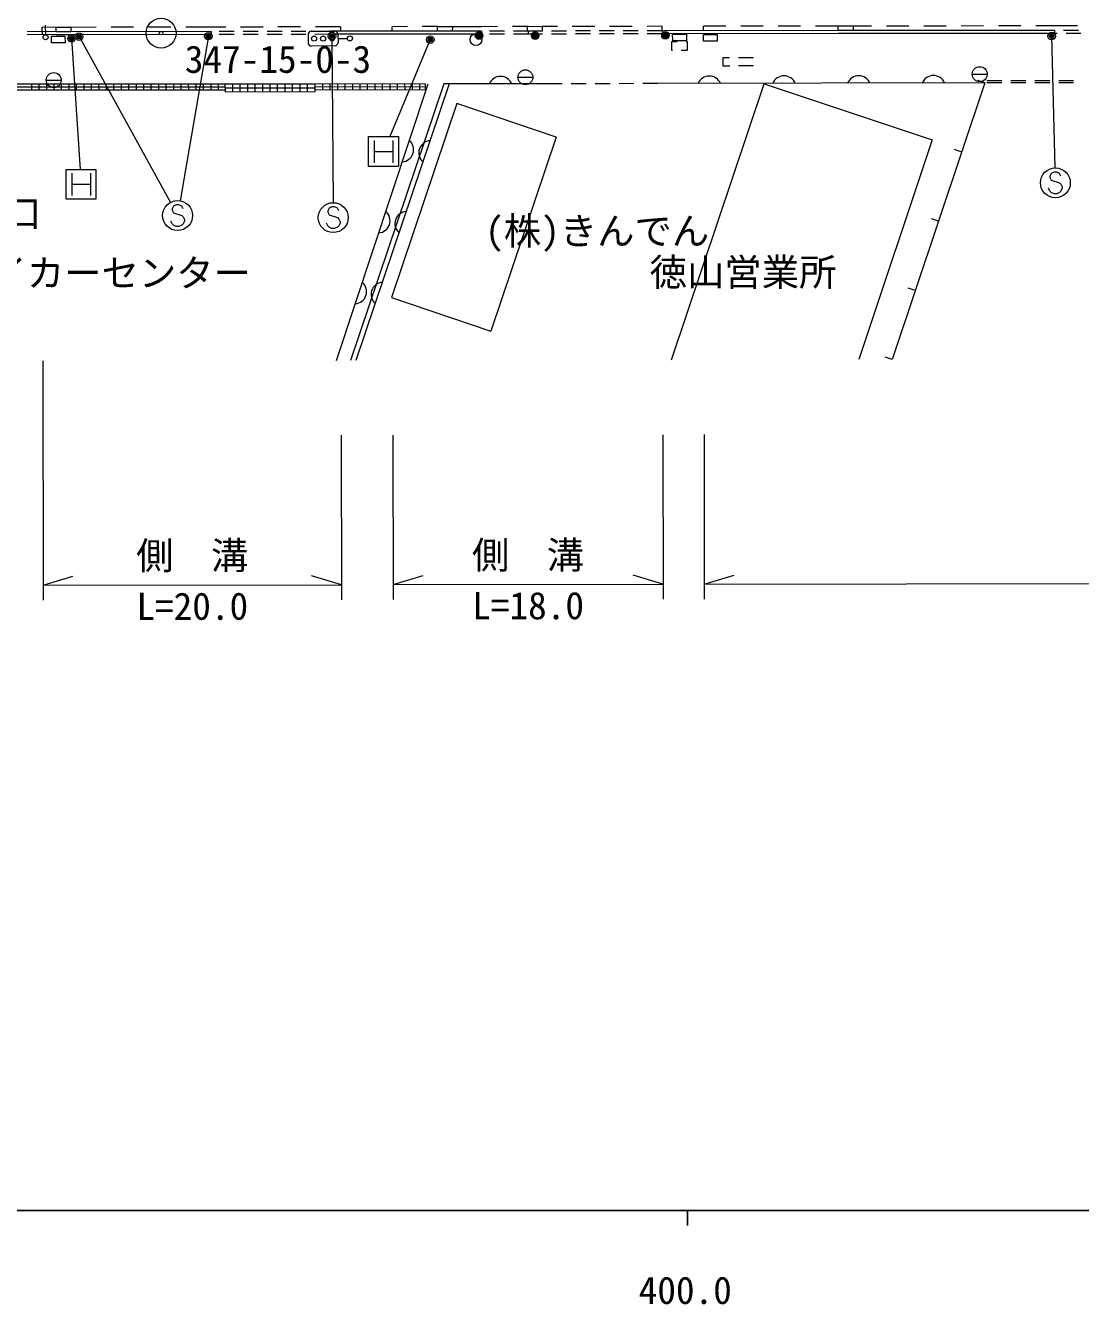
# Model space of a CAD drawing. Units: millimetres, scale not verified. Extents: x 40000 to 680000, y 20000 to 380000.
# Drawn here: x 423701 to 494287, y 198715 to 284244 of the extents above; entities that cross this region are included whole.
import ezdxf
from ezdxf.enums import TextEntityAlignment as Align

# ---------------------------------------------------------------- set-up
doc = ezdxf.new("R2010")
doc.units = ezdxf.units.MM
doc.header["$LTSCALE"] = 1000
doc.header["$PDMODE"] = 32
doc.header["$PDSIZE"] = 500
for name, color, linetype, lineweight in [('M-BGD', 7, 'Continuous', 13), ('M-BMK-SRVR', 3, 'Continuous', 13), ('M-STR-HTXT', 7, 'Continuous', 13), ('M-STR-STRC', 7, 'Continuous', 13), ('M-TTL-BAND', 7, 'Continuous', 25)]:
    doc.layers.add(name, color=color, linetype=linetype, lineweight=lineweight)
doc.layers.add('M-BMK-HTXT', color=7, linetype='Continuous')
doc.styles.add('ＭＳ ゴシック', font='')
doc.styles.get('ＭＳ ゴシック').set_extended_font_data('MS Gothic')

msp = doc.modelspace()

# ---------------------------------------------------------------- linework, layer by layer
at = {"layer": 'M-BGD'}
for p, q in [((424809, 283839), (424814, 284139)), ((425748, 284123), (424814, 284139)), ((428428, 284128), (426737, 284125)), ((430928, 284132), (429428, 284130)), ((433428, 284137), (431928, 284134)), ((436119, 284141), (434428, 284138)), ((437092, 284143), (436119, 284141)), ((439592, 284149), (438092, 284146)), ((442092, 284155), (440592, 284152)), ((444064, 284160), (443092, 284158)), ((444773, 284166), (444063, 284160)), ((444773, 284166), (444776, 283866)), ((449250, 284173), (448238, 284171)), ((448238, 283871), (448238, 284171)), ((451262, 284177), (450250, 284175)), ((454218, 284170), (452261, 284168)), ((455278, 284172), (454217, 284170)), ((457340, 284178), (456278, 284175)), ((459285, 284179), (458276, 284177)), ((461785, 284184), (460285, 284181)), ((464285, 284190), (462785, 284186)), ((466294, 284194), (465285, 284192)), ((466294, 283894), (466294, 284194)), ((470563, 284200), (469055, 284198)), ((469055, 283898), (469055, 284198)), ((473063, 284204), (471563, 284202)), ((475563, 284208), (474063, 284205)), ((478072, 284211), (476563, 284209)), ((480309, 284215), (479074, 284214)), ((482809, 284215), (481309, 284215)), ((485309, 284216), (483809, 284216)), ((487809, 284217), (486309, 284216)), ((490309, 284217), (488809, 284217)), ((492545, 284218), (491309, 284217)), ((494082, 284221), (492544, 284218)), ((424809, 283839), (423809, 283832)), ((424811, 283639), (423811, 283632)), ((425739, 283623), (424806, 283639)), ((426737, 283625), (425743, 283623)), ((436120, 283641), (426737, 283625)), ((436119, 283841), (436120, 283641)), ((437665, 283845), (436665, 283842)), ((437666, 283645), (436666, 283642)), ((439265, 283849), (438265, 283846)), ((439266, 283649), (438266, 283646)), ((440865, 283852), (439865, 283850)), ((440866, 283652), (439866, 283650)), ((442465, 283856), (441465, 283854)), ((442466, 283656), (441466, 283654)), ((444065, 283860), (443065, 283858)), ((444066, 283660), (443066, 283658)), ((444777, 283666), (444067, 283660)), ((448239, 283671), (444776, 283666)), ((451263, 283677), (448239, 283671)), ((452260, 283668), (451260, 283677)), ((454218, 283670), (452261, 283668)), ((454218, 283870), (454218, 283670)), ((455741, 283874), (454741, 283871)), ((455741, 283674), (454741, 283671)), ((457341, 283878), (456341, 283875)), ((457341, 283678), (456341, 283675)), ((458276, 283677), (457340, 283678)), ((458294, 283877), (458276, 283877)), ((458295, 283677), (458277, 283677)), ((459894, 283880), (458894, 283878)), ((459895, 283680), (458895, 283678)), ((461494, 283884), (460494, 283882)), ((461495, 283684), (460495, 283682)), ((463094, 283887), (462094, 283885)), ((463095, 283687), (462095, 283685)), ((464694, 283891), (463694, 283888)), ((464695, 283691), (463695, 283688)), ((466294, 283894), (465294, 283892)), ((466295, 283694), (465295, 283692)), ((478073, 283711), (466295, 283694)), ((466937, 282581), (466939, 283181)), ((466939, 283181), (467296, 283180)), ((467896, 283178), (467982, 283177)), ((467982, 283177), (467980, 282577)), ((479075, 283714), (478073, 283711)), ((492545, 283718), (479074, 283714)), ((492561, 283918), (492545, 283918)), ((492545, 283918), (492545, 283718)), ((492722, 283718), (492545, 283718)), ((494161, 283921), (493161, 283919)), ((494322, 283722), (493322, 283719)), ((466980, 282581), (466937, 282581)), ((467980, 282577), (467580, 282579)), ((470381, 282102), (470815, 282105)), ((470385, 281536), (470381, 282102)), ((470816, 281540), (470385, 281536)), ((471415, 282110), (472415, 282117)), ((472416, 281552), (471416, 281544)), ((425089, 280599), (426089, 280599)), ((456645, 280786), (457645, 280786)), ((487051, 280995), (488051, 280995)), ((487891, 280414), (487417, 280573)), ((489032, 280544), (488032, 280544)), ((490632, 280544), (489632, 280544)), ((492232, 280545), (491232, 280544)), ((493832, 280545), (492832, 280545)), ((424092, 280320), (424093, 279920)), ((424592, 280320), (424593, 279920)), ((425092, 280320), (425093, 279920)), ((425592, 280320), (425593, 279920)), ((426092, 280321), (426093, 279921)), ((426592, 280321), (426593, 279921)), ((427092, 280321), (427093, 279921)), ((427592, 280321), (427593, 279921)), ((428092, 280321), (428093, 279921)), ((428592, 280321), (428593, 279921)), ((429092, 280321), (429093, 279921)), ((429592, 280321), (429593, 279921)), ((430092, 280321), (430093, 279921)), ((430592, 280321), (430593, 279921)), ((431092, 280321), (431093, 279921)), ((431592, 280322), (431593, 279922)), ((432092, 280322), (432093, 279922)), ((432592, 280322), (432593, 279922)), ((433092, 280322), (433093, 279922)), ((433592, 280322), (433593, 279922)), ((434092, 280322), (434093, 279922)), ((434592, 280322), (434593, 279922)), ((435092, 280322), (435093, 279922)), ((435592, 280322), (435593, 279922)), ((436092, 280322), (436093, 279922)), ((436592, 280322), (436593, 279922)), ((437036, 280322), (437047, 279802)), ((443068, 280068), (437046, 280062)), ((443068, 279808), (437047, 279802)), ((437546, 280323), (437547, 279803)), ((438046, 280323), (438047, 279803)), ((438546, 280324), (438547, 279804)), ((439046, 280324), (439047, 279804)), ((439546, 280325), (439547, 279805)), ((440046, 280325), (440047, 279805)), ((440546, 280326), (440547, 279806)), ((441046, 280326), (441047, 279806)), ((441546, 280326), (441547, 279806)), ((442046, 280327), (442047, 279807)), ((442546, 280327), (442547, 279807)), ((443068, 280328), (443068, 279808)), ((450434, 280145), (443068, 280128)), ((450435, 279945), (443069, 279928)), ((443568, 280329), (443569, 279929)), ((444068, 280330), (444069, 279930)), ((444513, 261848), (450643, 280341)), ((444568, 280331), (444569, 279931)), ((445068, 280332), (445069, 279932)), ((451682, 280348), (445440, 261849)), ((445568, 280334), (445569, 279934)), ((446068, 280335), (446069, 279935)), ((446568, 280336), (446569, 279936)), ((447068, 280337), (447069, 279937)), ((447568, 280338), (447569, 279938)), ((448068, 280340), (448069, 279940)), ((448568, 280341), (448569, 279941)), ((449068, 280342), (449069, 279942)), ((449568, 280343), (449569, 279943)), ((450068, 280344), (450069, 279944)), ((450434, 280345), (450435, 279945)), ((452051, 280348), (451682, 280348)), ((459613, 280351), (458914, 280350)), ((461213, 280354), (460213, 280352)), ((462813, 280357), (461813, 280355)), ((464413, 280360), (463413, 280358)), ((466013, 280363), (465013, 280361)), ((487891, 280414), (466013, 280363)), ((487891, 280414), (481689, 261908)), ((489033, 280424), (488033, 280424)), ((490633, 280424), (489633, 280424)), ((492233, 280425), (491233, 280424)), ((493833, 280425), (492833, 280425)), ((446656, 274815), (446656, 276815)), ((446656, 276815), (448656, 276815)), ((447031, 276565), (447031, 275065)), ((448281, 276565), (448281, 275065)), ((448656, 276815), (448656, 274815)), ((459212, 276779), (454834, 263817)), ((484365, 276600), (479466, 261905)), ((447031, 275815), (448281, 275815)), ((486340, 275787), (485866, 275946)), ((426414, 272629), (426414, 274629)), ((426414, 274629), (428414, 274629)), ((428414, 274629), (428414, 272629)), ((448656, 274815), (446656, 274815)), ((426789, 274379), (426789, 272879)), ((428039, 274379), (428039, 272879)), ((426789, 273629), (428039, 273629)), ((428414, 272629), (426414, 272629)), ((484790, 271161), (484316, 271320)), ((448192, 266048), (454834, 263817)), ((483239, 266535), (482765, 266693)), ((481689, 261908), (481215, 262067)), ((481689, 261908), (481215, 262067))]:
    msp.add_line(p, q, dxfattribs=at)
for points in [[(426737, 284132), (426737, 283825), (425743, 283823), (425742, 284130)], [(452260, 284179), (452257, 283869), (451262, 283877), (451265, 284187)], [(458274, 284201), (458277, 283877), (457281, 283866), (457278, 284190)], [(479072, 284235), (479073, 283914), (478073, 283911), (478072, 284232)], [(425436, 283536), (426338, 283544), (426342, 283093), (425440, 283085)], [(467000, 283670), (467926, 283677), (467929, 283227), (467003, 283220)], [(469071, 283642), (469970, 283648), (469973, 283198), (469074, 283192)]]:
    msp.add_lwpolyline(points, close=True, dxfattribs=at)
for points in [[(436119, 283841), (426737, 283825), (425743, 283823), (424809, 283839), (424806, 283639)], [(454218, 283870), (452261, 283868), (451262, 283877), (448238, 283871), (444776, 283866), (444065, 283860), (444067, 283660)], [(458276, 283877), (457341, 283878), (457340, 283678)], [(492545, 283918), (479074, 283914), (478073, 283911), (466294, 283894), (466295, 283694)], [(450434, 280345), (443068, 280328), (437046, 280322), (422092, 280320), (412421, 280300), (406413, 280292), (401162, 280290), (401162, 279890)], [(437046, 280122), (422093, 280120), (412422, 280100)], [(437046, 279922), (422093, 279920), (412422, 279900)], [(458914, 280350), (452051, 280348), (445809, 261850)], [(466932, 261884), (473121, 280347), (484365, 276600)], [(459212, 276779), (452553, 279028), (448192, 266048)]]:
    msp.add_lwpolyline(points, dxfattribs=at)
for centre in [(487551, 280995), (425589, 280599), (457145, 280786)]:
    msp.add_circle(centre, 500, dxfattribs=at)
for centre, start, end in [((455483, 280036), 22.63464, 157.39491), ((469453, 280059), 22.75256, 157.51283), ((474453, 280070), 22.75256, 157.51283), ((479453, 280082), 22.75256, 157.51283), ((484453, 280093), 22.75256, 157.51283), ((448854, 275939), 274.28052, 49.04079), ((450825, 275737), 93.97337, 228.73364), ((447281, 271193), 274.28052, 49.04079), ((449226, 270999), 93.97337, 228.73364), ((445708, 266447), 274.28052, 49.04079), ((447628, 266261), 93.97337, 228.73364)]:
    msp.add_arc(centre, 812, start, end, dxfattribs=at)
at = {"layer": 'M-BMK-SRVR'}
for radius in [1000, 120]:
    msp.add_circle((432769, 283736), radius, dxfattribs=at)
at = {"layer": 'M-STR-HTXT'}
for p, q in [((426777, 283379), (427349, 274629)), ((427281, 283507), (433393, 272414)), ((435932, 283539), (434044, 272523)), ((444203, 283546), (444283, 272399)), ((450782, 283303), (448073, 276815)), ((492359, 283544), (492584, 274724)), ((424851, 261816), (424877, 245816)), ((444818, 256848), (444836, 245848)), ((448282, 256854), (448300, 245854)), ((466338, 256883), (466356, 245883)), ((469099, 256888), (469117, 245888)), ((424875, 246816), (426874, 247419)), ((444834, 246848), (442833, 247445)), ((448298, 246854), (450297, 247457)), ((466354, 246883), (464353, 247480)), ((469115, 246888), (471114, 247491)), ((424875, 246816), (444834, 246848)), ((448298, 246854), (466354, 246883)), ((469115, 246888), (539276, 247002))]:
    msp.add_line(p, q, dxfattribs=at)
for centre, radius in [((426777, 283379), 150), ((426777, 283379), 120), ((426777, 283379), 90), ((426777, 283379), 60), ((426777, 283379), 30), ((426777, 283379), 20), ((427281, 283507), 150), ((427281, 283507), 120), ((427281, 283507), 90), ((427281, 283507), 60), ((427281, 283507), 30), ((427281, 283507), 20), ((435932, 283539), 150), ((435932, 283539), 120), ((435932, 283539), 90), ((435932, 283539), 60), ((435932, 283539), 30), ((435932, 283539), 20), ((444203, 283546), 150), ((444203, 283546), 120), ((444203, 283546), 90), ((444203, 283546), 60), ((444203, 283546), 30), ((444203, 283546), 20), ((450782, 283303), 150), ((450782, 283303), 120), ((450782, 283303), 90), ((450782, 283303), 60), ((450782, 283303), 30), ((450782, 283303), 20), ((492359, 283544), 150), ((492359, 283544), 120), ((492359, 283544), 90), ((492359, 283544), 60), ((492359, 283544), 30), ((492359, 283544), 20)]:
    msp.add_circle(centre, radius, dxfattribs=at)
for p in [(426777, 283379), (427281, 283507), (435932, 283539), (444203, 283546), (450782, 283303), (492359, 283544)]:
    msp.add_point(p, dxfattribs=at)
at = {"layer": 'M-STR-STRC'}
for p, q in [((425011, 284266), (425036, 283633)), ((442607, 283670), (442610, 283070)), ((442806, 283871), (444406, 283880)), ((444607, 283681), (444610, 283081)), ((444608, 283381), (445242, 283384)), ((444411, 282880), (442811, 282871)), ((492337, 274360), (492246, 274179)), ((492246, 274179), (492246, 274088)), ((492246, 274088), (492337, 273906)), ((492519, 274451), (492337, 274360)), ((492337, 273906), (492883, 273724)), ((492701, 274451), (492519, 274451)), ((492883, 274360), (492701, 274451)), ((492974, 274179), (492883, 274360)), ((492883, 273724), (492974, 273633)), ((492246, 273179), (492155, 273360)), ((492337, 273088), (492246, 273179)), ((492519, 272997), (492337, 273088)), ((492701, 272997), (492519, 272997)), ((492883, 273088), (492701, 272997)), ((492974, 273179), (492883, 273088)), ((492974, 273633), (493065, 273451)), ((493065, 273360), (492974, 273179)), ((493065, 273451), (493065, 273360)), ((433603, 272174), (433512, 271992)), ((433512, 271992), (433512, 271901)), ((433784, 272265), (433603, 272174)), ((433966, 272265), (433784, 272265)), ((434148, 272174), (433966, 272265)), ((434239, 271992), (434148, 272174)), ((444017, 272035), (443926, 271853)), ((444199, 272126), (444017, 272035)), ((444381, 272126), (444199, 272126)), ((444563, 272035), (444381, 272126)), ((444653, 271853), (444563, 272035)), ((433512, 270992), (433421, 271174)), ((433512, 271901), (433603, 271720)), ((433603, 271720), (434148, 271538)), ((434148, 271538), (434239, 271447)), ((434239, 271447), (434330, 271265)), ((434330, 271174), (434239, 270992)), ((434330, 271265), (434330, 271174)), ((443926, 271853), (443926, 271762)), ((443926, 271762), (444017, 271580)), ((444017, 271580), (444563, 271399)), ((444563, 271399), (444653, 271308)), ((444653, 271308), (444744, 271126)), ((433603, 270901), (433512, 270992)), ((433784, 270811), (433603, 270901)), ((433966, 270811), (433784, 270811)), ((434148, 270901), (433966, 270811)), ((434239, 270992), (434148, 270901)), ((443926, 270853), (443835, 271035)), ((444017, 270762), (443926, 270853)), ((444199, 270671), (444017, 270762)), ((444381, 270671), (444199, 270671)), ((444563, 270762), (444381, 270671)), ((444653, 270853), (444563, 270762)), ((444744, 271035), (444653, 270853)), ((444744, 271126), (444744, 271035))]:
    msp.add_line(p, q, dxfattribs=at)
for centre, radius in [((425043, 283467), 167), ((443008, 283372), 167), ((443608, 283375), 167), ((444208, 283379), 167), ((445408, 283385), 167), ((453841, 283311), 400), ((454044, 283576), 250), ((454044, 283576), 204), ((454044, 283576), 159), ((454044, 283576), 114), ((454044, 283576), 68.2), ((454044, 283576), 22.7), ((457801, 283567), 250), ((457801, 283567), 204), ((457801, 283567), 159), ((457801, 283567), 114), ((457801, 283567), 68.2), ((457801, 283567), 22.7), ((466517, 283590), 250), ((466517, 283590), 204), ((466517, 283590), 159), ((466517, 283590), 114), ((466517, 283590), 68.2), ((466517, 283590), 22.7), ((492610, 273724), 1000), ((433875, 271538), 1000), ((444290, 271399), 1000)]:
    msp.add_circle(centre, radius, dxfattribs=at)
for centre, radius, start, end in [((442919, 283560), 331, 110.01802, 160.61006), ((444330, 283602), 288, 15.84555, 74.78253), ((442896, 283158), 299, 197.09311, 253.53497), ((444341, 283148), 277, 284.62757, 346.0005)]:
    msp.add_arc(centre, radius, start, end, dxfattribs=at)
at = {"layer": 'M-TTL-BAND'}
for p, q in [((40000, 205000), (579000, 205000)), ((468000, 205000), (468000, 204000))]:
    msp.add_line(p, q, dxfattribs=at)

# ---------------------------------------------------------------- texts
at = {"layer": 'M-BMK-HTXT', "style": 'ＭＳ ゴシック'}
for s, p in [('ネッツトヨタ山口', (404756, 270227)), ('(株)きんでん', (454453, 269049)), ('新南陽マイカーセンター', (411284, 266233)), ('徳山営業所', (465461, 266284))]:
    msp.add_text(s, height=1833, dxfattribs=at).set_placement(p, align=Align.BOTTOM_LEFT)
at = {"layer": 'M-BMK-SRVR', "style": 'ＭＳ ゴシック'}
msp.add_text('347-15-0-3', height=1833, dxfattribs=at).set_placement((434355, 280531), align=Align.BOTTOM_LEFT)
at = {"layer": 'M-STR-HTXT', "style": 'ＭＳ ゴシック'}
for p in [(434854, 247332), (457326, 247369)]:
    msp.add_text('側\u3000溝', height=1833, rotation=0.093, dxfattribs=at).set_placement(p, align=Align.BOTTOM_CENTER)
for s, p in [('L=20.0', (434855, 246332)), ('L=18.0', (457327, 246369))]:
    msp.add_text(s, height=1833, rotation=0.093, dxfattribs=at).set_placement(p, align=Align.TOP_CENTER)
at = {"layer": 'M-TTL-BAND', "style": 'ＭＳ ゴシック'}
msp.add_text('400.0', height=1833, dxfattribs=at).set_placement((467844, 198195), align=Align.BOTTOM_CENTER)

doc.saveas('drawing.dxf')
